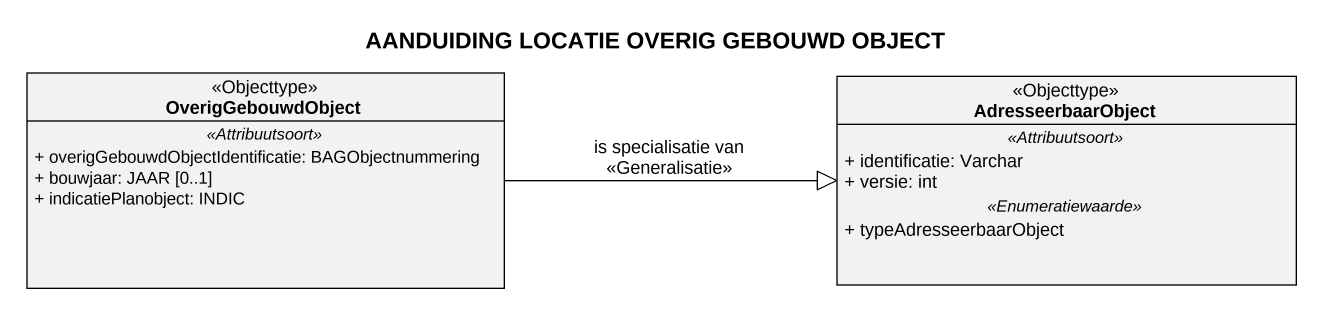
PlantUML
@startuml
title AANDUIDING LOCATIE OVERIG GEBOUWD OBJECT
hide circle
hide empty members
skinparam classAttributeIconSize 0
class OverigGebouwdObject <<Objecttype>> {
  .. <<Attribuutsoort>> ..
  + overigGebouwdObjectIdentificatie: BAGObjectnummering
  + bouwjaar: JAAR [0..1]
  + indicatiePlanobject: INDIC
}
class AdresseerbaarObject <<Objecttype>> {
  .. <<Attribuutsoort>> ..
  + identificatie: Varchar
  + versie: int
  .. <<Enumeratiewaarde>> ..
  + typeAdresseerbaarObject
}
OverigGebouwdObject -right-|> AdresseerbaarObject : is specialisatie van\n<<Generalisatie>>
@enduml
